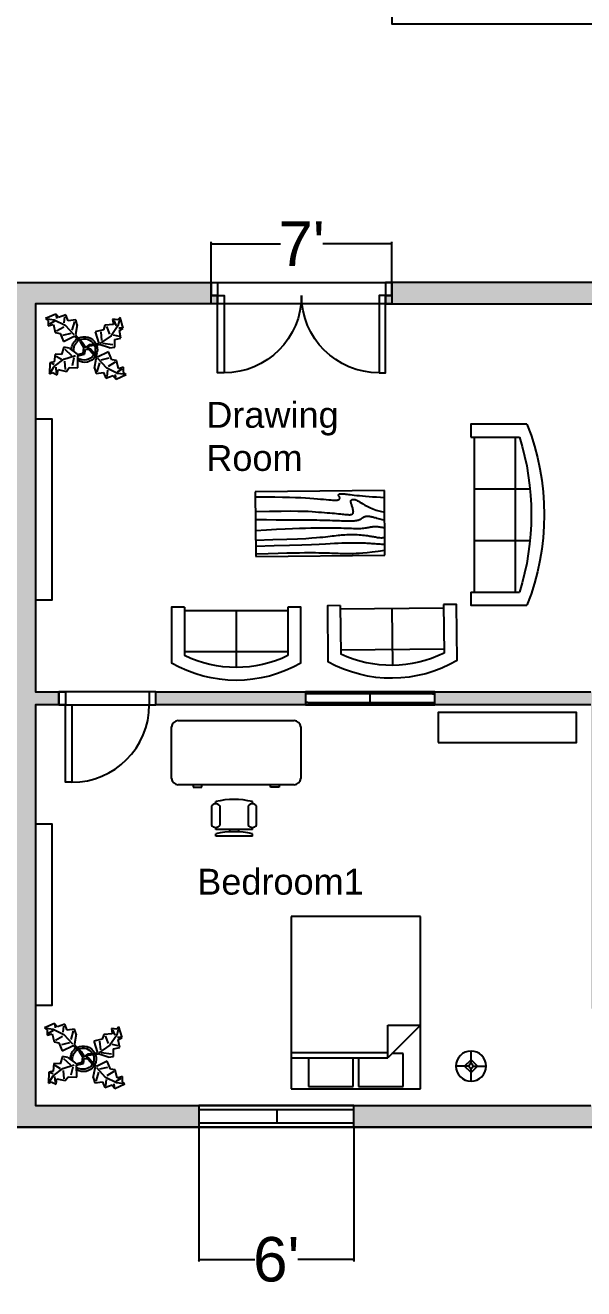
# Model space of a CAD drawing. Header units: inches. Extents: x -6214 to -2652, y -34 to 1855.
# Drawn here: x -3398 to -3138, y -34 to 552 of the extents above; entities that cross this region are included whole.
import ezdxf

# ---------------------------------------------------------------- set-up
doc = ezdxf.new("R2010")
doc.units = ezdxf.units.IN
doc.header["$MEASUREMENT"] = 0
for name, color, linetype in [('Blocks', 31, 'Continuous'), ('Dimension', 240, 'Continuous'), ('Door', 62, 'Continuous'), ('Hatches', 13, 'Continuous'), ('Text', 2, 'Continuous'), ('Window', 130, 'Continuous')]:
    doc.layers.add(name, color=color, linetype=linetype)
doc.styles.get("Standard").update_dxf_attribs({"font": 'arial.ttf'})
doc.dimstyles.new('Dim', dxfattribs={"dimscale": 5, "dimtxt": 4.125, "dimasz": 0.18, "dimexe": 0.18, "dimexo": 0.0625, "dimgap": 0.09, "dimtad": 0, "dimdec": 4, "dimzin": 0, "dimdsep": 46, "dimlunit": 4, "dimtxsty": 'Standard', "dimblk": 'ARCHTICK', "dimcen": 0.09, "dimadec": 0, "dimazin": 0, "dimtfac": 1, "dimtdec": 4, "dimtofl": 0, "dimtmove": 0, "dimatfit": 3, "dimfxl": 1, "dimtolj": 1, "dimtzin": 0, "dimarcsym": 0})

# ---------------------------------------------------------------- blocks, each defined once
blk = doc.blocks.new('Door2')
at = {"layer": 'Door'}
for points in [[(-78, 42), (-81, 42), (-81, 6), (-78, 6)], [(-6, 42), (-3, 42), (-3, 6), (-6, 6)], [(-81, 6), (-84, 6), (-84, 0), (-81, 0)], [(-3, 6), (0, 6), (0, 0), (-3, 0)]]:
    blk.add_lwpolyline(points, close=True, dxfattribs=at)
for centre, start, end in [((-78, 6), 0, 90), ((-6, 6), 90, 180)]:
    blk.add_arc(centre, 36, start, end, dxfattribs=at)
blk = doc.blocks.new('Window1')
at = {"layer": 'Window'}
for p, q in [((-59, 5), (-60, 5)), ((-59, 1), (-60, 1)), ((-30, 5), (-30, 1)), ((-1, 5), (0, 5)), ((-1, 1), (0, 1))]:
    blk.add_line(p, q, dxfattribs=at)
blk.add_lwpolyline([(-60, 6), (0, 6), (0, 0), (-60, 0)], close=True, dxfattribs=at)
for points in [[(-59, 5), (-1, 5)], [(-1, 1), (-59, 1)]]:
    blk.add_lwpolyline(points, dxfattribs=at)
blk = doc.blocks.new('Window2')
at = {"layer": 'Window'}
for p, q in [((-72, 10), (0, 10)), ((-72, 0), (-72, 10)), ((-72, 8), (0, 8)), ((-36.29, 8), (-36.29, 2)), ((0, 10), (0, 0)), ((0, 2), (-72, 2)), ((0, 0), (-72, 0))]:
    blk.add_line(p, q, dxfattribs=at)
blk = doc.blocks.new('Bed - Queen')
at = {"linetype": 'Continuous'}
for p, q in [((0, -80.00003), (0, 0)), ((0, 0), (59.99999, 0)), ((59.99999, 0), (59.99999, -80.00003)), ((7.99999, -1.2), (28.79998, -1.2)), ((7.99999, -14.4), (7.99999, -1.2)), ((28.79998, -1.2), (28.79998, -14.4)), ((31.19999, -1.2), (51.99999, -1.2)), ((31.19999, -14.4), (31.19999, -1.2)), ((51.99999, -1.2), (51.99999, -16.4)), ((0, -14.4), (44.8, -14.4)), ((44.8, -16.8), (0, -16.8)), ((59.99999, -29.6), (44.8, -14.4)), ((44.8, -14.4), (44.8, -29.6)), ((51.99999, -16.4), (46.79936, -16.4)), ((44.8, -29.6), (59.99999, -29.6)), ((59.99999, -80.00003), (0, -80.00003))]:
    blk.add_line(p, q, dxfattribs=at)
blk = doc.blocks.new('Lamp - Table')
at = {"linetype": 'Continuous'}
for p, q in [((0, 7), (0, 1)), ((-1, 0), (-7, 0)), ((0, 3), (-3, 0)), ((-3, 0), (0, -3)), ((3, 0), (0, 3)), ((0, -3), (3, 0)), ((1, 0), (7, 0)), ((0, -1), (0, -7))]:
    blk.add_line(p, q, dxfattribs=at)
for radius in [7, 1]:
    blk.add_circle((0, 0), radius, dxfattribs=at)
blk = doc.blocks.new('Sofa - Roundback Loveseat 5 ft.')
at = {"linetype": 'Continuous'}
for p, q in [((-24, -33.99998), (-24, -11.46958)), ((0, -32.44198), (0, -5.99998)), ((24.00004, -33.99998), (24.00004, -11.46958)), ((-23.9998, -13.38178), (23.99986, -13.38178)), ((-24, -32.44198), (24.00004, -32.44198))]:
    blk.add_line(p, q, dxfattribs=at)
for points in [[(-24, -33.99998), (-30, -33.99998), (-30, -7.99998)], [(30.00004, -7.99998), (30.00004, -33.99998), (24.00004, -33.99998)]]:
    blk.add_lwpolyline(points, dxfattribs=at)
for centre, radius, start, end in [((0, -60.24998), 60.24998, 60.13715, 119.8628), ((0, -61.38438), 55.38444, 64.32083, 115.6792)]:
    blk.add_arc(centre, radius, start, end, dxfattribs=at)
blk = doc.blocks.new('Sofa - Roundback 7 ft.')
at = {"linetype": 'Continuous'}
for p, q in [((-36.000027, -34), (-36.000027, -11.4696)), ((-12.00002, -32.4421), (-12.00003, -6.5971)), ((11.99997, -32.4421), (11.99998, -6.5971)), ((35.99998, -34), (35.99998, -11.4696)), ((-35.999844, -13.3819), (35.9998, -13.3819)), ((-36.000027, -32.4421), (35.99998, -32.4421))]:
    blk.add_line(p, q, dxfattribs=at)
for points in [[(-36.000027, -34), (-42.000027, -34), (-42.000027, -8)], [(41.99998, -8), (41.99998, -34), (35.99998, -34)]]:
    blk.add_lwpolyline(points, dxfattribs=at)
for centre, radius, start, end in [((0, -114.25), 114.25, 68.43141, 111.5686), ((-0.00001, -127.1968), 121.1968, 72.72033, 107.2797)]:
    blk.add_arc(centre, radius, start, end, dxfattribs=at)
blk = doc.blocks.new('Plant - Rubber or Philodendron')
at = {"linetype": 'Continuous'}
for p, q in [((-14.8639, 10.7964), (-12.6195, 11.8975)), ((-12.6195, 11.8975), (-12.1909, 9.4345)), ((8.8871, 10.7908), (9.9809, 13.4933)), ((9.9809, 13.4933), (13.3837, 12.301)), ((10.5828, 12.6946), (10.8893, 9.7953)), ((13.3837, 12.301), (14.68, 13.9039)), ((14.5816, 13.2037), (14.3848, 11.8033)), ((14.68, 13.9039), (19.3848, 11.8146)), ((19.3848, 11.8146), (15.3859, 11.3055)), ((19.3848, 11.8146), (18.1868, 10.9119)), ((-16.2005, 11.4774), (-13.9899, 8.1064)), ((-16.2005, 11.4774), (-14.8639, 10.7964)), ((-16.0159, 6.3329), (-16.2005, 11.4774)), ((-14.0069, 5.8704), (-16.0159, 6.3329)), ((-15.3434, 6.5514), (-13.9984, 6.9884)), ((-13.5868, 2.2894), (-14.0069, 5.8704)), ((-13.9899, 8.1064), (-9.5434, 4.7185)), ((-13.3174, 8.325), (-13.0735, 11.0065)), ((-12.1909, 9.4345), (-8.3829, 10.3)), ((-8.8369, 9.409), (-9.0894, 5.6095)), ((-8.3829, 10.3), (-7.0549, 8.501)), ((-7.0549, 8.501), (-3.0284, 8.6941)), ((-4.8529, 4.012), (-5.7184, 7.82)), ((-3.0284, 8.6941), (-3.0709, 3.1041)), ((4.6914, 8.8812), (5.3859, 11.2828)), ((4.6914, 8.8812), (5.5014, 4.4831)), ((5.3859, 11.2828), (8.8871, 10.7908)), ((5.9878, 10.4842), (7.1971, 6.3869)), ((10.3916, 8.7942), (6.2847, 4.4028)), ((15.3859, 11.3055), (10.3916, 8.7942)), ((14.2977, 6.1031), (10.9934, 7.9956)), ((15.7909, 9.1065), (14.8995, 5.3044)), ((15.2875, 10.6053), (17.5907, 9.2105)), ((18.1925, 8.4119), (15.7909, 9.1065)), ((18.1868, 10.9119), (18.1925, 8.4119)), ((-10.6784, 2.491), (-13.5868, 2.2894)), ((-13.1329, 3.1804), (-10.6614, 4.727)), ((-9.5858, -0.8715), (-10.6784, 2.491)), ((-9.5434, 4.7185), (-4.1917, 2.9888)), ((-9.1318, 0.0195), (-5.9793, 2.9025)), ((-7.1228, -0.443), (-3.5248, 2.2131)), ((-3.5248, 2.2131), (-3.3011, 2.4355)), ((-3.3011, 2.4355), (-0.5306, 1.7947)), ((-3.0709, 3.1041), (0.0797, 2.3163)), ((-0.5306, 1.7947), (-0.2255, -0.5527)), ((-0.5306, 1.7947), (-0.5306, 1.7947)), ((0.0797, 2.3163), (0.4866, -0.031)), ((0.4866, -0.031), (2.1141, 0.2298)), ((2.1141, 0.2298), (5.4346, 3.9146)), ((6.1032, 3.6844), (2.8262, -0.031)), ((5.4346, 3.9146), (5.5014, 4.4831)), ((11.1089, 1.1958), (6.1032, 3.6844)), ((7.7005, 4.8881), (11.5025, 3.9967)), ((12.7005, 4.8994), (11.1089, 1.1958)), ((14.8995, 5.3044), (12.7005, 4.8994)), ((-11.3237, -7.2629), (-9.7321, -3.5593)), ((-9.7321, -3.5593), (-4.7264, -6.0479)), ((-7.1228, -0.443), (-9.5858, -0.8715)), ((-2.019, -3.6148), (-4.7264, -6.0479)), ((-4.0579, -6.2781), (-0.9375, -3.1608)), ((-2.019, -3.6148), (-0.2255, -0.5527)), ((-0.9375, -3.1608), (0.5883, -0.8135)), ((0.5883, -0.8135), (2.2447, -2.0916)), ((2.8262, -0.031), (1.3003, -0.5527)), ((1.3003, -0.5527), (2.4193, -1.4655)), ((2.2447, -2.0916), (6.7108, -2.6626)), ((2.4193, -1.4655), (6.895, -2.1175)), ((4.943, -7.9659), (6.7108, -2.6626)), ((11.6605, -0.5413), (6.895, -2.1175)), ((12.3677, -6.1981), (7.219, -2.6772)), ((8.125, -4.0768), (7.7715, -7.9659)), ((8.3544, -2.7453), (13.1973, -2.1704)), ((11.6605, -0.5413), (14.1354, -0.8948)), ((16.2567, -5.8446), (13.4283, -6.5517)), ((14.1354, -0.8948), (14.1354, -4.4304)), ((14.1354, -4.4304), (16.9638, -5.1375)), ((16.9638, -5.1375), (16.2567, -8.673)), ((-16.8157, -10.7754), (-14.4141, -11.4699)), ((-16.8101, -13.2754), (-16.8157, -10.7754)), ((-13.9107, -12.9688), (-16.2139, -11.574)), ((-14.4141, -11.4699), (-13.5228, -7.6679)), ((-14.0091, -13.669), (-9.0148, -11.1577)), ((-13.5228, -7.6679), (-11.3237, -7.2629)), ((-12.921, -8.4665), (-9.6166, -10.359)), ((-6.3237, -7.2516), (-10.1257, -6.3602)), ((-9.0148, -11.1577), (-4.9047, -6.8122)), ((-4.611, -12.8477), (-5.8203, -8.7504)), ((-4.1246, -6.8466), (-4.0579, -6.2781)), ((-3.3146, -11.2447), (-4.1246, -6.8466)), ((-3.3146, -11.2447), (-4.0092, -13.6463)), ((8.8321, -9.0266), (4.943, -7.9659)), ((9.5392, -11.1479), (8.8321, -9.0266)), ((13.4283, -11.5015), (9.5392, -11.1479)), ((10.2463, -10.4408), (11.6605, -6.9053)), ((15.5496, -10.7943), (12.3677, -6.1981)), ((13.0748, -13.9763), (13.4283, -11.5015)), ((14.8425, -10.7943), (13.7819, -13.2692)), ((16.6103, -14.6834), (15.5496, -10.7943)), ((17.3174, -9.7337), (15.9032, -9.7337)), ((16.2567, -8.673), (18.0245, -9.7337)), ((18.0245, -9.7337), (16.6103, -14.6834)), ((-18.008, -14.1781), (-16.8101, -13.2754)), ((-18.008, -14.1781), (-14.0091, -13.669)), ((-13.3032, -16.2674), (-18.008, -14.1781)), ((-12.0069, -14.6645), (-13.3032, -16.2674)), ((-13.2048, -15.5672), (-13.008, -14.1668)), ((-8.6042, -15.8568), (-12.0069, -14.6645)), ((-9.206, -15.0581), (-9.5126, -12.1588)), ((-7.5103, -13.1543), (-8.6042, -15.8568)), ((-4.0092, -13.6463), (-7.5103, -13.1543)), ((15.5496, -13.6228), (13.0748, -13.9763)), ((16.6103, -14.6834), (15.5496, -13.6228))]:
    blk.add_line(p, q, dxfattribs=at)
for centre, radius, start, end in [((0, 0), 6.1275, 34.37569, 120.1028), ((0.0308, 0.1664), 6, 178.6147, 235.1169), ((0.0308, 0.1664), 5, 168.1647, 238.6725), ((-0.0601, -0.2075), 5.2461, 33.82192, 124.9414), ((-0.2664, 0.1682), 5.2775, 338.4094, 20.03007), ((-0.098, 0.1364), 6.1288, 341.2017, 26.09184), ((-0.0234, 0.3825), 6.1492, 242.5812, 331.2714), ((-0.1102, 0.4886), 5.2883, 247.3711, 327.472)]:
    blk.add_arc(centre, radius, start, end, dxfattribs=at)
blk = doc.blocks.new('Chair - Desk')
at = {"linetype": 'Continuous'}
for p, q in [((-8.5, 0), (-8.5, -1)), ((-8.5, 0), (8.5, 0)), ((8.5, 0), (8.5, -1)), ((-10.5, -5), (-10.5, -14)), ((-8.5, -3), (-8.5, -4)), ((-8.5, -3), (8.5, -3)), ((-6.5, -14), (-6.5, -5)), ((-2, -3), (-2, -1.9355)), ((2, -1.9576), (2, -3)), ((6.5, -5), (6.5, -14)), ((8.5, -3), (8.5, -4)), ((10.5, -14), (10.5, -5)), ((-8.5, -15), (-8.5, -16)), ((8.5, -15), (8.5, -16))]:
    blk.add_line(p, q, dxfattribs=at)
for centre, radius, start, end in [((-8.5, -6.5), 2.5, 36.8699, 143.1301), ((0, 34.625), 36.625, 256.5803, 283.4197), ((8.5, -6.5), 2.5, 36.8699, 143.1301), ((-8.5, -12.5), 2.5, 216.8699, 323.1301), ((0, 19.625), 36.625, 256.5803, 283.4197), ((8.5, -12.5), 2.5, 216.8699, 323.1301)]:
    blk.add_arc(centre, radius, start, end, dxfattribs=at)
blk = doc.blocks.new('Desk - 30 x 60 in.')
at = {"linetype": 'Continuous'}
for p, q in [((-26.999995, 0), (26.999995, 0)), ((-29.999995, -27), (-29.999995, -3)), ((29.999995, -3), (29.999995, -27)), ((26.999995, -30), (-26.999995, -30)), ((-20.000005, -30), (-20.000005, -31)), ((-20.000005, -31), (-16.000005, -31)), ((-16.000005, -31), (-16.000005, -30)), ((15.999995, -31), (15.999995, -30)), ((19.999995, -31), (15.999995, -31)), ((19.999995, -30), (19.999995, -31))]:
    blk.add_line(p, q, dxfattribs=at)
for centre, start, end in [((-26.499995, -3.5), 98.1301, 171.8699), ((26.499995, -3.5), 8.130102, 81.8699), ((-26.499995, -26.5), 188.1301, 261.8699), ((26.499995, -26.5), 278.1301, 351.8699)]:
    blk.add_arc(centre, 3.535534, start, end, dxfattribs=at)
blk = doc.blocks.new('Table - Rectangular Woodgrain 60 x 30 in.')
at = {"linetype": 'Continuous'}
for p, q in [((0, 0), (0, -30)), ((60, 0), (0, 0)), ((60, -30), (60, 0)), ((0, -30), (60, -30))]:
    blk.add_line(p, q, dxfattribs=at)
for points in [[(0, -2.4), (4.8155, -2.418), (9.0302, -2.4688), (12.709, -2.5477), (15.9167, -2.65), (18.7181, -2.7711), (21.1781, -2.9063), (23.3616, -3.0508), (25.3333, -3.2), (27.1477, -3.3495), (28.8172, -3.4958), (30.3437, -3.636), (31.7291, -3.7667), (32.9756, -3.8849), (34.0849, -3.9875), (35.059, -4.0714), (35.9, -4.1334), (36.6114, -4.1711), (37.2041, -4.1854), (37.6906, -4.1779), (38.0833, -4.15), (38.3948, -4.1034), (38.6375, -4.0396), (38.8239, -3.9602), (38.9666, -3.8667), (39.0764, -3.7608), (39.1573, -3.6448), (39.2116, -3.521), (39.2416, -3.3917), (39.2498, -3.2593), (39.2385, -3.1261), (39.21, -2.9944), (39.1666, -2.8667), (39.111, -2.7447), (39.0468, -2.6281), (38.978, -2.5163), (38.9083, -2.4083), (38.8418, -2.3035), (38.7823, -2.201), (38.7337, -2.1001), (38.7, -2), (38.6844, -1.9003), (38.6875, -1.8021), (38.7094, -1.707), (38.75, -1.6167), (38.8094, -1.5326), (38.8875, -1.4563), (38.9844, -1.3893), (39.1, -1.3333), (39.2351, -1.2896), (39.3937, -1.2583), (39.5804, -1.2396), (39.8, -1.2333), (40.057, -1.2396), (40.3562, -1.2583), (40.7023, -1.2896), (41.1, -1.3333), (41.5547, -1.3895), (42.0755, -1.4573), (42.6721, -1.5361), (43.3542, -1.625), (44.1316, -1.7233), (45.014, -1.8302), (46.0114, -1.9449), (47.1333, -2.0667), (48.3862, -2.1947), (49.7625, -2.3281), (51.2513, -2.4663), (52.8416, -2.6083), (54.5226, -2.7535), (56.2833, -2.9011), (58.1127, -3.0501), (60, -3.2)], [(0, -9.2), (6.5759, -9.0858), (11.9385, -9.0365), (16.2527, -9.0418), (19.6833, -9.0917), (22.3952, -9.1759), (24.5531, -9.2844), (26.322, -9.4069), (27.8666, -9.5333), (29.3241, -9.6553), (30.7203, -9.7719), (32.0532, -9.8837), (33.3208, -9.9917), (34.5213, -10.0965), (35.6526, -10.199), (36.7128, -10.2999), (37.7, -10.4), (38.6129, -10.4996), (39.4531, -10.5969), (40.223, -10.6895), (40.925, -10.775), (41.5613, -10.8512), (42.1344, -10.9156), (42.6465, -10.966), (43.1, -11), (43.4976, -11.0158), (43.8437, -11.0136), (44.143, -10.9942), (44.4, -10.9583), (44.6195, -10.9069), (44.8062, -10.8406), (44.9648, -10.7603), (45.1, -10.6667), (45.2155, -10.5598), (45.3114, -10.4365), (45.3871, -10.2929), (45.4416, -10.125), (45.4743, -9.929), (45.4844, -9.7011), (45.4709, -9.4371), (45.4333, -9.1333), (45.3716, -8.7883), (45.2896, -8.4104), (45.1919, -8.0107), (45.0833, -7.6), (44.9685, -7.1893), (44.8521, -6.7896), (44.7388, -6.4117), (44.6333, -6.0667), (44.54, -5.7628), (44.4614, -5.4979), (44.4001, -5.2675), (44.3583, -5.0667), (44.3384, -4.8909), (44.3427, -4.7354), (44.3736, -4.5956), (44.4333, -4.4667), (44.5236, -4.3453), (44.6427, -4.2333), (44.7884, -4.1339), (44.9583, -4.05), (45.1501, -3.9849), (45.3614, -3.9417), (45.59, -3.9234), (45.8333, -3.9333), (46.0915, -3.9749), (46.3734, -4.0531), (46.6906, -4.1736), (47.0542, -4.3417), (47.4756, -4.5629), (47.9661, -4.8427), (48.5372, -5.1866), (49.2, -5.6), (49.9676, -6.0844), (50.8594, -6.625), (51.8965, -7.2031), (53.1, -7.8), (54.491, -8.3969), (56.0906, -8.975), (57.9199, -9.5156), (60, -10)], [(0, -12.8), (5.1847, -12.9322), (9.6213, -13.0323), (13.3963, -13.1059), (16.5958, -13.1583), (19.3063, -13.1952), (21.614, -13.2219), (23.6054, -13.2439), (25.3666, -13.2667), (26.9728, -13.2947), (28.4531, -13.3281), (29.8256, -13.3663), (31.1083, -13.4083), (32.3191, -13.4535), (33.476, -13.501), (34.597, -13.5501), (35.7, -13.6), (36.7984, -13.6497), (37.8875, -13.6979), (38.9578, -13.743), (40, -13.7833), (41.0047, -13.8174), (41.9625, -13.8438), (42.864, -13.8607), (43.7, -13.8667), (44.4631, -13.8604), (45.1552, -13.8417), (45.7801, -13.8104), (46.3416, -13.7667), (46.8439, -13.7104), (47.2906, -13.6417), (47.6858, -13.5604), (48.0333, -13.4667), (48.3375, -13.3608), (48.6042, -13.2448), (48.8396, -13.121), (49.05, -12.9917), (49.2417, -12.8593), (49.4208, -12.7261), (49.5937, -12.5944), (49.7667, -12.4667), (49.9452, -12.3451), (50.1323, -12.2313), (50.3303, -12.1268), (50.5416, -12.0333), (50.7686, -11.9524), (51.0135, -11.8854), (51.2788, -11.8341), (51.5666, -11.8), (51.8785, -11.7843), (52.2116, -11.7865), (52.562, -11.8059), (52.926, -11.8417), (53.2998, -11.8931), (53.6795, -11.9594), (54.0614, -12.0397), (54.4416, -12.1333), (54.8223, -12.2401), (55.2293, -12.3625), (55.6942, -12.5037), (56.2489, -12.6667), (56.9251, -12.8547), (57.7545, -13.0708), (58.7689, -13.3182), (60, -13.6)], [(0, -18), (5.124, -17.7273), (9.6609, -17.5057), (13.6705, -17.3303), (17.2125, -17.1958), (20.3467, -17.0973), (23.1328, -17.0297), (25.6307, -16.9878), (27.9, -16.9667), (29.9928, -16.9617), (31.9302, -16.9703), (33.7254, -16.9907), (35.3917, -17.0208), (36.9423, -17.0588), (38.3906, -17.1026), (39.7499, -17.1503), (41.0333, -17.2), (42.2519, -17.2496), (43.4073, -17.2969), (44.4986, -17.3395), (45.525, -17.375), (46.4858, -17.4012), (47.3802, -17.4156), (48.2074, -17.416), (48.9667, -17.4), (49.6583, -17.3662), (50.2872, -17.3167), (50.8595, -17.2547), (51.3812, -17.1833), (51.8584, -17.1057), (52.2971, -17.025), (52.7034, -16.9443), (53.0833, -16.8667), (53.443, -16.7951), (53.789, -16.7313), (54.128, -16.6768), (54.4666, -16.6334), (54.8115, -16.6024), (55.1693, -16.5854), (55.5465, -16.5841), (55.95, -16.6), (56.3828, -16.6337), (56.8346, -16.6823), (57.2915, -16.7418), (57.7396, -16.8084), (58.165, -16.878), (58.5539, -16.9469), (58.8924, -17.0111), (59.1666, -17.0667), (59.3679, -17.1107), (59.5078, -17.1438), (59.6032, -17.1675), (59.6708, -17.1833), (59.7275, -17.193), (59.7901, -17.1979), (59.8753, -17.1998), (60, -17.2)], [(0, -22.4), (8.0098, -22.2501), (14.4094, -22.1011), (19.4168, -21.9535), (23.25, -21.8083), (26.1269, -21.6663), (28.2656, -21.5281), (29.884, -21.3947), (31.2, -21.2667), (32.3967, -21.1448), (33.5172, -21.0292), (34.5697, -20.9198), (35.5625, -20.8167), (36.5037, -20.7198), (37.4015, -20.6292), (38.2642, -20.5448), (39.1, -20.4667), (39.9164, -20.3951), (40.7187, -20.3313), (41.5117, -20.2768), (42.3, -20.2333), (43.0883, -20.2024), (43.8812, -20.1854), (44.6836, -20.1841), (45.5, -20.2), (46.3328, -20.234), (47.1747, -20.2844), (48.0163, -20.3488), (48.8479, -20.425), (49.66, -20.5106), (50.4429, -20.6031), (51.1872, -20.7004), (51.8833, -20.8), (52.5246, -20.8999), (53.1166, -20.9995), (53.6681, -21.0983), (54.1875, -21.1958), (54.6834, -21.2919), (55.1646, -21.3859), (55.6394, -21.4777), (56.1167, -21.5667), (56.6028, -21.6515), (57.0961, -21.7266), (57.5929, -21.7852), (58.0896, -21.8208), (58.5823, -21.8268), (59.0674, -21.7964), (59.5412, -21.723), (60, -21.6)], [(0, -25.2), (8.6355, -25.0504), (15.7026, -24.9031), (21.4049, -24.7606), (25.9458, -24.625), (29.529, -24.4988), (32.3578, -24.3844), (34.6359, -24.284), (36.5667, -24.2), (38.3213, -24.1341), (39.9417, -24.0854), (41.437, -24.0523), (42.8167, -24.0333), (44.0901, -24.0268), (45.2667, -24.0313), (46.3557, -24.0451), (47.3667, -24.0667), (48.309, -24.0947), (49.1928, -24.1287), (50.0284, -24.168), (50.826, -24.2125), (51.5959, -24.2617), (52.3483, -24.3151), (53.0935, -24.3725), (53.8417, -24.4334), (54.6009, -24.497), (55.3699, -24.561), (56.1454, -24.6226), (56.9239, -24.6792), (57.7021, -24.7279), (58.4764, -24.7662), (59.2435, -24.7911), (60, -24.8)], [(0, -28.8), (5.6867, -28.6681), (10.45, -28.5698), (14.407, -28.5012), (17.675, -28.4584), (20.3711, -28.4374), (22.6125, -28.4344), (24.5164, -28.4455), (26.2, -28.4667), (27.762, -28.4947), (29.2276, -28.5281), (30.6033, -28.5663), (31.8958, -28.6084), (33.1118, -28.6535), (34.2578, -28.7011), (35.3405, -28.7501), (36.3666, -28.8), (37.3443, -28.8497), (38.288, -28.8974), (39.2137, -28.9412), (40.1375, -28.9792), (41.0753, -29.0093), (42.0432, -29.0297), (43.0572, -29.0384), (44.1333, -29.0333), (45.2936, -29.0114), (46.5843, -28.9641), (48.0579, -28.8816), (49.7666, -28.7542), (51.7629, -28.5721), (54.0989, -28.3255), (56.8272, -28.0048), (60, -27.6)]]:
    blk.add_lwpolyline(points, dxfattribs=at)
blk = doc.blocks.new('_ArchTick')
at = {"color": 0, "linetype": 'ByBlock', "const_width": 0.15}
blk.add_lwpolyline([(-0.5, -0.5), (0.5, 0.5)], dxfattribs=at)
blk = doc.blocks.new('*D47')
at = {"layer": 'Defpoints', "color": 0, "transparency": 16777216}
for p in [(-3227.57, 450.9), (-3311.57, 432.93, -24), (-3227.57, 432.93, 57)]:
    blk.add_point(p, dxfattribs=at)
at = {"layer": 'Dimension', "color": 0, "lineweight": -2, "transparency": 16777216}
for p, q in [((-3311.57, 433.24), (-3311.57, 451.8)), ((-3227.57, 433.24), (-3227.57, 451.8)), ((-3311.57, 450.9), (-3279.42, 450.9)), ((-3227.57, 450.9), (-3259.71, 450.9))]:
    blk.add_line(p, q, dxfattribs=at)
at = {"layer": 'Dimension', "color": 0, "lineweight": -2, "transparency": 16777216, "xscale": 0.8999999999999999, "yscale": 0.8999999999999999, "zscale": 0.8999999999999999, "rotation": 180}
blk.add_blockref('_ArchTick', (-3311.57, 450.9), dxfattribs=at)
at = {"layer": 'Dimension', "color": 0, "lineweight": -2, "transparency": 16777216, "xscale": 0.8999999999999999, "yscale": 0.8999999999999999, "zscale": 0.8999999999999999}
blk.add_blockref('_ArchTick', (-3227.57, 450.9), dxfattribs=at)
at = {"layer": 'Dimension', "color": 0, "transparency": 16777216, "insert": (-3269.57, 450.9), "char_height": 20.625, "attachment_point": 5}
blk.add_mtext("\\A1;7'", dxfattribs=at)
blk = doc.blocks.new('*D48')
at = {"layer": 'Defpoints', "color": 0, "transparency": 16777216}
for p in [(-3317.32, 40.93), (-3245.32, 40.93), (-3245.32, -20.58)]:
    blk.add_point(p, dxfattribs=at)
at = {"layer": 'Dimension', "color": 0, "lineweight": -2, "transparency": 16777216}
for p, q in [((-3317.32, 40.61), (-3317.32, -21.48)), ((-3245.32, 40.61), (-3245.32, -21.48)), ((-3317.32, -20.58), (-3291.32, -20.58)), ((-3245.32, -20.58), (-3271.33, -20.58))]:
    blk.add_line(p, q, dxfattribs=at)
at = {"layer": 'Dimension', "color": 0, "lineweight": -2, "transparency": 16777216, "xscale": 0.8999999999999999, "yscale": 0.8999999999999999, "zscale": 0.8999999999999999, "rotation": 180}
blk.add_blockref('_ArchTick', (-3317.32, -20.58), dxfattribs=at)
at = {"layer": 'Dimension', "color": 0, "lineweight": -2, "transparency": 16777216, "xscale": 0.8999999999999999, "yscale": 0.8999999999999999, "zscale": 0.8999999999999999}
blk.add_blockref('_ArchTick', (-3245.32, -20.58), dxfattribs=at)
at = {"layer": 'Dimension', "color": 0, "transparency": 16777216, "insert": (-3281.32, -20.58), "char_height": 20.625, "attachment_point": 5}
blk.add_mtext("\\A1;6'", dxfattribs=at)

msp = doc.modelspace()

# ---------------------------------------------------------------- hatches: boundary and pattern name
at = {"layer": 'Hatches'}
h = msp.add_hatch(color=256, dxfattribs=at)
h.dxf.hatch_style = 1
h.paths.add_polyline_path([(-2783.16851, 40.92523), (-2911.06043, 40.92523), (-2911.06043, 50.92523), (-2793.16851, 50.92523), (-2793.16851, 107.15507), (-2783.16851, 107.15507)])
h.paths.add_polyline_path([(-2783.16851, 352.3864), (-2793.16851, 352.3864), (-2793.16851, 422.92523), (-2829.16851, 422.92523), (-2931.16851, 422.92523), (-2931.16851, 413.13522), (-2937.16851, 413.13522), (-2937.16851, 422.92523), (-3022.13404, 422.92523), (-3022.13404, 432.92523), (-2783.16851, 432.92523)])
h.paths.add_polyline_path([(-3094.13404, 422.92523), (-3230.56909, 422.92523), (-3230.56909, 426.92523), (-3227.56909, 426.92523), (-3227.56909, 432.92523), (-3094.13404, 432.92523)])
h.paths.add_polyline_path([(-3308.56853, 422.92523), (-3393.16851, 422.92523), (-3393.16851, 242.92523), (-3382.29292, 242.92523), (-3382.29292, 236.92523), (-3393.16851, 236.92523), (-3393.16851, 179.15507), (-3403.16851, 179.15507), (-3403.16851, 432.92523), (-3311.56853, 432.92523), (-3311.56853, 426.92523), (-3308.56853, 426.92523)])
h.paths.add_polyline_path([(-2793.16851, 236.92523), (-2937.16851, 236.92523), (-2949.63135, 236.92523), (-2949.63135, 242.92523), (-2937.16851, 242.92523), (-2937.16851, 280.69421), (-2931.16851, 280.69421), (-2931.16851, 242.92523), (-2793.16851, 242.92523)])
h.paths.add_polyline_path([(-2931.16851, 340.69421), (-2937.16851, 340.69421), (-2937.16851, 368.1355), (-2931.16851, 368.1355)])
h = msp.add_hatch(color=256, dxfattribs=at)
h.dxf.hatch_style = 1
h.paths.add_polyline_path([(-3393.16851, 236.92523), (-3382.29292, 236.92523), (-3382.29292, 242.92523), (-3393.16851, 242.92523), (-3393.16851, 422.92523), (-3308.56853, 422.92523), (-3308.56853, 426.92523), (-3311.56853, 426.92523), (-3311.56853, 432.92523), (-3403.16851, 432.92523), (-3403.16851, 40.92523), (-3317.32095, 40.92523), (-3317.32095, 50.92523), (-3393.16851, 50.92523)])
h = msp.add_hatch(color=256, dxfattribs=at)
h.dxf.hatch_style = 1
h.paths.add_polyline_path([(-2783.16851, 352.3864), (-2793.16851, 352.3864), (-2793.16851, 422.92523), (-2829.16851, 422.92523), (-2931.16851, 422.92523), (-2931.16851, 413.13522), (-2937.16851, 413.13522), (-2937.16851, 422.92523), (-3230.56909, 422.92523), (-3230.56909, 426.92523), (-3227.56909, 426.92523), (-3227.56909, 432.92523), (-2783.16851, 432.92523)])
h = msp.add_hatch(color=256, dxfattribs=at)
h.dxf.hatch_style = 1
h.paths.add_polyline_path([(-2983.06043, 40.92523), (-2983.06043, 50.92523), (-3003.16851, 50.92523), (-3003.16851, 236.92523), (-2994.63107, 236.92523), (-2994.63107, 242.92523), (-3003.16851, 242.92523), (-3009.16851, 242.92523), (-3076.86524, 242.92523), (-3076.86524, 236.92523), (-3009.16851, 236.92523), (-3009.16851, 200.92523), (-3009.16851, 128.89843), (-3129.16851, 128.89843), (-3129.16851, 236.92523), (-3121.86524, 236.92523), (-3121.86524, 242.92523), (-3129.16851, 242.92523), (-3135.16851, 242.92523), (-3207.73071, 242.92523), (-3207.73071, 236.92523), (-3135.16851, 236.92523), (-3135.16851, 95.92495), (-3129.16851, 95.92495), (-3129.16851, 110.92523), (-3129.16851, 116.92523), (-3129.16851, 122.89843), (-3009.16851, 122.89843), (-3009.16851, 116.92523), (-3009.16851, 110.92523), (-3009.16851, 50.92523), (-3129.16851, 50.92523), (-3135.16851, 50.92523), (-3245.32095, 50.92523), (-3245.32095, 40.92523)])
h.paths.add_polyline_path([(-2783.16851, 280.3864), (-2793.16851, 280.3864), (-2793.16851, 179.15507), (-2783.16851, 179.15507)])
h = msp.add_hatch(color=256, dxfattribs=at)
h.dxf.hatch_style = 1
h.paths.add_polyline_path([(-3267.73071, 236.92523), (-3337.2932, 236.92523), (-3337.2932, 242.92523), (-3267.73071, 242.92523)])

# ---------------------------------------------------------------- linework, layer by layer
for points in [[(-3403.16851, 120.92523), (-3403.16851, 40.92523), (-2783.16851, 40.92523), (-2783.16851, 432.92523), (-2783.16851, 552.92523), (-2783.16851, 944.92523), (-3403.16851, 944.92523), (-3403.16851, 867.32939), (-3523.16851, 867.32939), (-3523.16851, 944.92523), (-4143.16851, 944.92523), (-4143.16851, 552.92523), (-4143.16851, 432.92523), (-4143.16851, 40.92523), (-3523.16851, 40.92523), (-3523.16851, 120.92523), (-3403.16851, 120.92523), (-3523.16851, 120.92523)], [(-2793.16851, 742.92523), (-2793.16851, 562.92523), (-2931.16851, 562.92523), (-2931.16851, 572.71523), (-2937.16851, 572.71523), (-2937.16851, 562.92523), (-3230.56909, 562.92523), (-3230.56909, 558.92523), (-3227.56909, 558.92523), (-3227.56909, 552.92523), (-2793.16851, 552.92523), (-2793.16851, 432.92523), (-3227.56909, 432.92523), (-3227.56909, 426.92523), (-3230.56909, 426.92523), (-3230.56909, 422.92523), (-2937.16851, 422.92523), (-2937.16851, 413.13522), (-2931.16851, 413.13522), (-2931.16851, 422.92523), (-2793.16851, 422.92523), (-2793.16851, 242.92523)]]:
    msp.add_lwpolyline(points)
for points, elevation in [([(-4143.16851, 944.92523), (-2783.16851, 944.92523), (-2783.16851, 40.92523), (-4143.16851, 40.92523)], 270), ([(-3403.16851, 944.92523), (-2783.16851, 944.92523), (-2783.16851, 40.92523), (-3403.16851, 40.92523)], 159), ([(-3311.56853, 432.92523), (-3227.56909, 432.92523), (-3227.56909, 422.92523), (-3311.56853, 422.92523)], 111), ([(-3382.2932, 236.92523), (-3337.2932, 236.92523), (-3337.2932, 242.92523), (-3382.2932, 242.92523)], 111), ([(-3207.73071, 242.92523), (-3267.73071, 242.92523), (-3267.73071, 236.92523), (-3207.73071, 236.92523)], 84), ([(-3245.32095, 50.92523), (-3317.32095, 50.92523), (-3317.32095, 40.92523), (-3245.32095, 40.92523)], 84)]:
    msp.add_lwpolyline(points, close=True, dxfattribs=dict(elevation=elevation))
at = {"linetype": 'Continuous'}
for points in [[(-3403.16851, 432.92523), (-3311.56853, 432.92523), (-3311.56853, 426.92523), (-3308.56853, 426.92523), (-3308.56853, 422.92523), (-3393.16851, 422.92523), (-3393.16851, 242.92523), (-3382.29292, 242.92523), (-3382.29292, 236.92523), (-3393.16851, 236.92523), (-3393.16851, 50.92523), (-3135.16851, 50.92523)], [(-3135.16851, 236.92523), (-3337.2932, 236.92523), (-3337.2932, 242.92523), (-3135.16851, 242.92523)]]:
    msp.add_lwpolyline(points, dxfattribs=at)
at = {"layer": 'Blocks'}
for points in [[(-3393.16851, 285.53118), (-3385.44642, 285.53118), (-3385.44642, 369.53119), (-3393.16851, 369.53119)], [(-3206.09754, 219.35163), (-3141.80299, 219.35163), (-3141.80299, 233.31747), (-3206.09754, 233.31747)], [(-3393.16851, 97.54986), (-3385.44642, 97.54986), (-3385.44642, 181.54987), (-3393.16851, 181.54987)]]:
    msp.add_lwpolyline(points, close=True, dxfattribs=at)
at = {"layer": 'Door'}
for points in [[(-3379.29292, 236.92523), (-3382.29292, 236.92523), (-3382.29292, 242.92523), (-3379.29292, 242.92523)], [(-3340.2932, 236.92523), (-3337.2932, 236.92523), (-3337.2932, 242.92523), (-3340.2932, 242.92523)], [(-3376.29292, 200.92523), (-3379.29292, 200.92523), (-3379.29292, 236.92523), (-3376.29292, 236.92523)]]:
    msp.add_lwpolyline(points, close=True, dxfattribs=at)
msp.add_arc((-3376.29292, 236.92523), 36, 270, 0, dxfattribs=at)

# ---------------------------------------------------------------- block references
at = {"layer": 'Blocks', "xscale": -1}
for name, p, rotation in [('Plant - Rubber or Philodendron', (-3370.42782, 401.95294), 180), ('Sofa - Roundback 7 ft.', (-3156.86317, 325.12453), 269.9977038613833), ('Sofa - Roundback Loveseat 5 ft.', (-3299.93328, 248.24085), 180), ('Sofa - Roundback Loveseat 5 ft.', (-3227.25965, 249.1818), 180.5494338026171), ('Bed - Queen', (-3274.36818, 58.60272), 180), ('Plant - Rubber or Philodendron', (-3370.99372, 72.75216), 180), ('Lamp - Table', (-3190.85437, 69.19336), 180)]:
    msp.add_blockref(name, p, dxfattribs=dict(at, rotation=rotation))
at = {"layer": 'Blocks'}
for name, p, rotation in [('Table - Rectangular Woodgrain 60 x 30 in.', (-3291.08378, 335.74536, 222), 0.517203769052843), ('Chair - Desk', (-3300.93394, 175.95967), 180)]:
    msp.add_blockref(name, p, dxfattribs=dict(at, rotation=rotation))
msp.add_blockref('Desk - 30 x 60 in.', (-3299.94315, 229.67871), dxfattribs=at)
at = {"layer": 'Window', "xscale": -1, "rotation": 180}
for name, p in [('Door2', (-3227.56909, 432.92523)), ('Window1', (-3207.73071, 242.92523))]:
    msp.add_blockref(name, p, dxfattribs=at)
at = {"layer": 'Window', "xscale": -1}
msp.add_blockref('Window2', (-3317.32095, 40.92523), dxfattribs=at)

# ---------------------------------------------------------------- texts
at = {"layer": 'Text', "char_height": 12, "attachment_point": 7}
for s, insert in [('Drawing\\PRoom', (-3313.81783, 345.27605)), ('Bedroom1', (-3318.01839, 148.6154))]:
    msp.add_mtext_dynamic_manual_height_columns(s, width=103.5966819, gutter_width=371.40247, heights=[0], dxfattribs=dict(at, insert=insert))

# ---------------------------------------------------------------- dimensions: what is measured, and where the dimension line sits
at = {"layer": 'Dimension'}
for base, p1, p2, picture, middle in [((-3227.56909, 450.89556, 24), (-3311.56853, 432.92523), (-3227.56909, 432.92523, 81), '*D47', (-3269.56881, 450.89556, 24)), ((-3245.32095, -20.58283), (-3317.32095, 40.92523), (-3245.32095, 40.92523), '*D48', (-3281.32095, -20.58283))]:
    dim = msp.add_linear_dim(base=base, p1=p1, p2=p2, dimstyle='Dim', dxfattribs=at)
    dim.commit()
    dim.dimension.update_dxf_attribs({"geometry": picture, "text_midpoint": middle})

doc.saveas('drawing.dxf')
